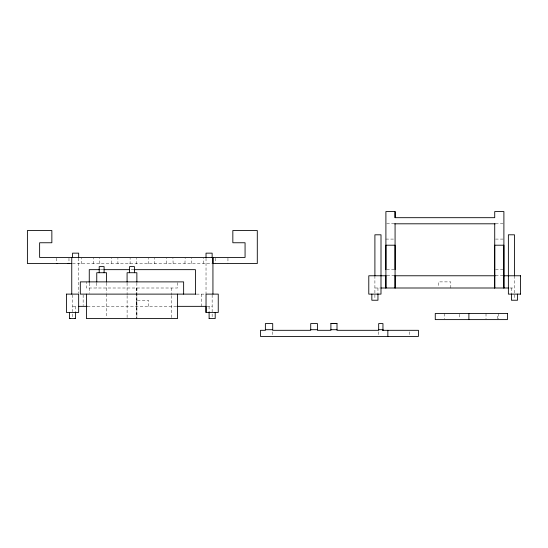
<?xml version="1.0" encoding="UTF-8"?>
<svg xmlns="http://www.w3.org/2000/svg" width="548" height="548" viewBox="0 0 548 548"><rect width="100%" height="100%" fill="white"/><g stroke="black" fill="none" stroke-linecap="round" stroke-linejoin="round"><path stroke-width="0.41" stroke-dasharray="2.74 2.06" d="M497.454 318.847L497.454 314.264M386.737 223.803L394.238 223.803M495.556 223.803L503.057 223.803M385.902 239.086L394.238 239.086M495.556 239.086L503.893 239.086M81.638 263.54L81.248 263.54L81.248 258.19M93.002 263.54L93.393 263.54L93.393 258.19M99.887 263.54L99.565 258.19M111.436 263.54L111.758 258.19M118.56 263.54L117.902 263.54L117.902 258.19M129.451 263.54L130.109 263.54L130.109 258.19M136.822 263.54L136.253 263.54L136.253 258.19M147.871 263.54L148.44 263.54L148.44 258.19M155.166 263.54L154.598 263.54L154.598 258.19M166.702 263.54L166.784 258.19M173.127 263.54L172.921 258.19M184.936 263.54L185.149 258.19M191.471 263.54L191.259 258.19M203.281 263.54L203.493 258.19M72.555 263.547L212.083 263.54M100.394 269.657L102.962 269.657M131.219 269.657L132.931 269.657M386.737 269.657L394.238 269.657M495.556 269.657L503.057 269.657M386.998 275.774L394.012 275.774M495.55 275.774L503.043 275.774M511.435 288.001L511.428 294.118M374.901 288.001L380.25 288.001M509.9 288.001L514.483 288.001M196.444 294.118L205.178 294.118M72.555 306.346L77.138 306.346M87.358 306.346L176.271 306.346M206.795 306.346L212.145 306.346M75.295 306.346L75.61 311.696M209.089 306.346L209.083 312.456M136.877 288.001L136.877 293.098M136.877 293.947L136.897 317.724M514.483 275.774L514.483 294.118M514.483 294.879L514.483 299.468M498.242 313.497L498.242 318.847M486.014 313.497L486.014 318.847M459.717 314.264L459.717 318.847M450.805 288.001L450.805 281.884L438.578 281.884L438.578 287.234M444.435 313.497L444.435 318.847M409.246 331.841L409.246 335.664M378.675 331.841L378.675 336.431M377.956 288.001L377.956 294.118M374.901 275.774L374.901 294.118M374.901 294.879L374.901 299.468M272.712 331.841L272.712 335.664M227.947 258.19L227.947 263.54M215.72 258.19L215.72 263.54M212.145 294.927L212.145 312.456M212.145 313.983L212.145 318.573M206.027 258.19L206.027 294.112M201.548 294.112L201.554 306.346M177.525 282.652L177.525 288.001L86.42 288.001L86.42 281.884M171.408 288.001L171.408 294.797M171.408 295.646L171.408 318.573M148.467 306.346L148.46 300.229L136.233 300.229L136.233 306.346M136.863 282.905L136.897 318.573M136.767 288.001L136.767 318.573M127.081 282.905L127.109 294.797M127.109 295.646L127.109 318.573M106.723 288.001L106.723 293.098M106.723 293.947L106.723 317.724M106.538 282.905L106.538 288.001M96.756 282.905L96.756 288.001M89.262 283.152L89.262 293.269M83.145 294.927L83.145 305.531M78.672 258.19L78.665 293.269M72.555 294.927L72.555 311.696M72.555 313.983L72.555 318.573M68.973 258.19L68.973 263.54M56.752 258.19L56.752 262.013"/><path stroke-width="0.82" d="M195.437 294.112L195.437 269.657L133.787 269.657M212.939 294.112L212.939 257.43L212.939 263.54L257.293 263.54L257.293 230.523L232.838 230.523L232.838 242.757L245.066 242.757L245.066 257.43L39.627 257.43L39.627 242.757L51.855 242.757L51.855 230.523L27.4 230.523L27.4 263.54L71.754 263.54M385.902 275.774L385.902 288.001L385.902 211.569L395.074 211.569L395.074 217.686L494.721 217.686L494.721 211.569L503.893 211.569L503.893 288.001L503.893 245.203L494.721 245.203L494.721 288.001L494.721 223.796M385.902 269.657L385.902 245.203L395.074 245.203L395.074 269.657M395.074 275.774L395.074 288.001L395.074 223.796M395.074 217.686L395.074 211.569M394.45 223.803L495.344 223.803M56.752 263.54L57.656 263.54M68.068 263.54L68.973 263.54M99.537 269.657L89.262 269.657L89.262 282.309M103.819 269.657L129.506 269.657M520.484 275.774L520.463 294.118M386.141 275.774L368.797 275.774L368.783 294.118L380.997 294.112L381.011 234.804L374.901 234.804L374.901 275.774M394.69 275.774L495.378 275.774M503.9 275.774L520.586 275.774M381.011 288.001L508.373 288.001M66.452 294.112L78.665 294.112L78.665 312.456L66.452 312.456L66.555 294.118M195.773 294.118L80.309 294.118L80.309 281.884L183.635 281.884L183.635 294.118M514.483 275.774L514.483 234.804L508.373 234.804L508.373 294.118L520.593 294.118M511.49 294.112L511.428 300.229L517.538 300.229L517.538 294.118M78.672 306.346L87.214 306.346M176.963 306.346L206.027 306.346L206.027 312.456L218.248 312.456L218.255 294.112L206.041 294.112L206.027 312.456M69.493 312.456L69.493 318.573L70.014 318.573M75.097 318.573L75.583 318.573L75.61 312.456M209.083 312.456L209.144 318.573M69.521 318.573L75.603 318.573M209.11 318.573L215.193 318.573L215.2 312.456M382.908 330.314L418.419 330.314L418.419 336.431L260.485 336.431L260.485 330.314L265.376 330.314L265.376 323.587L272.712 323.587L272.712 330.314L310.716 330.314L310.716 323.587L317.443 323.587L317.443 330.314L330.896 330.314L330.896 323.587L337.006 323.587L337.006 330.314L378.675 330.314L378.675 323.587L382.956 323.587L382.956 330.314L383.374 330.314M330.896 323.587L337.006 323.587M265.376 329.704L272.712 329.704M310.716 329.704L317.443 329.704M330.896 329.704L337.006 329.704M378.675 329.704L382.956 329.704L382.956 330.314M468.889 313.497L468.889 319.614M387.847 330.314L387.847 336.431M377.956 294.112L377.956 300.229L371.845 300.229L371.839 294.112M212.145 257.43L212.145 253.149L206.027 253.149L206.027 257.43M177.518 294.118L177.518 318.573L86.426 318.573L86.426 294.118M136.863 282.056L136.863 272.719L127.088 272.719L127.081 282.056M134.418 272.719L134.418 266.602L129.534 266.602L129.527 272.719M106.538 282.056L106.538 272.719L96.763 272.719L96.756 282.056M104.093 272.719L104.093 266.602L99.202 266.602L99.202 272.719M78.665 257.43L78.665 253.149L72.555 253.149L72.555 257.43M71.754 257.43L71.754 294.112M507.414 313.497L435.263 313.497L435.263 319.614L507.414 319.614L507.414 313.497"/></g></svg>
